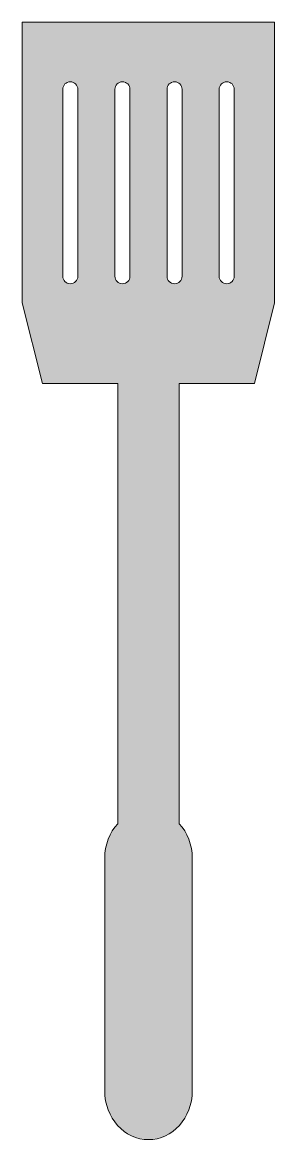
# Model space of a CAD drawing. Header units: inches. Extents: x 0 to 23, y 0 to 100.
import ezdxf

# ---------------------------------------------------------------- set-up
doc = ezdxf.new("R2010")
doc.units = ezdxf.units.IN
doc.header["$MEASUREMENT"] = 0
doc.layers.add('Layer 1', color=7, linetype='Continuous')

msp = doc.modelspace()

# ---------------------------------------------------------------- hatches: boundary and pattern name
at = {"layer": 'Layer 1', "true_color": 0x3b2314}
h = msp.add_hatch(color=19, dxfattribs=at)
h.dxf.hatch_style = 2
edge = h.paths.add_edge_path()
edge.add_spline(control_points=[(8.54, 67.68), (8.54, 67.68), (8.54, 28.28), (8.54, 28.28), (7.83, 27.49), (7.38, 26.4), (7.38, 25.19), (7.38, 25.19), (7.38, 4.36), (7.38, 4.36), (7.38, 1.95), (9.14, 0), (11.3, 0), (13.46, 0), (15.22, 1.95), (15.22, 4.36), (15.22, 4.36), (15.22, 25.19), (15.22, 25.19), (15.22, 26.4), (14.78, 27.49), (14.06, 28.28), (14.06, 28.28), (14.06, 67.68), (14.06, 67.68), (14.06, 67.68), (20.79, 67.68), (20.79, 67.68), (20.79, 67.68), (22.6, 74.91), (22.6, 74.91), (22.6, 74.91), (22.6, 100.02), (22.6, 100.02), (22.6, 100.02), (0, 100.02), (0, 100.02), (0, 100.02), (0, 74.91), (0, 74.91), (0, 74.91), (1.81, 67.68), (1.81, 67.68), (1.81, 67.68), (8.54, 67.68), (8.54, 67.68)], knot_values=[0, 0, 0, 0, 1, 1, 1, 2, 2, 2, 3, 3, 3, 4, 4, 4, 5, 5, 5, 6, 6, 6, 7, 7, 7, 8, 8, 8, 9, 9, 9, 10, 10, 10, 11, 11, 11, 12, 12, 12, 13, 13, 13, 14, 14, 14, 15, 15, 15, 15], degree=3, periodic=1)
edge = h.paths.add_edge_path()
edge.add_spline(control_points=[(17.63, 94.02), (17.63, 94.39), (17.93, 94.7), (18.31, 94.7), (18.68, 94.7), (18.98, 94.39), (18.98, 94.02), (18.98, 94.02), (18.98, 77.29), (18.98, 77.29), (18.98, 76.92), (18.68, 76.61), (18.31, 76.61), (17.93, 76.61), (17.63, 76.92), (17.63, 77.29), (17.63, 77.29), (17.63, 94.02), (17.63, 94.02)], knot_values=[0, 0, 0, 0, 1, 1, 1, 2, 2, 2, 3, 3, 3, 4, 4, 4, 5, 5, 5, 6, 6, 6, 6], degree=3, periodic=1)
edge = h.paths.add_edge_path()
edge.add_spline(control_points=[(12.96, 94.02), (12.96, 94.39), (13.26, 94.7), (13.64, 94.7), (14.01, 94.7), (14.31, 94.39), (14.31, 94.02), (14.31, 94.02), (14.31, 77.29), (14.31, 77.29), (14.31, 76.92), (14.01, 76.61), (13.64, 76.61), (13.26, 76.61), (12.96, 76.92), (12.96, 77.29), (12.96, 77.29), (12.96, 94.02), (12.96, 94.02)], knot_values=[0, 0, 0, 0, 1, 1, 1, 2, 2, 2, 3, 3, 3, 4, 4, 4, 5, 5, 5, 6, 6, 6, 6], degree=3, periodic=1)
edge = h.paths.add_edge_path()
edge.add_spline(control_points=[(8.29, 94.02), (8.29, 94.39), (8.59, 94.7), (8.97, 94.7), (9.34, 94.7), (9.64, 94.39), (9.64, 94.02), (9.64, 94.02), (9.64, 77.29), (9.64, 77.29), (9.64, 76.92), (9.34, 76.61), (8.97, 76.61), (8.59, 76.61), (8.29, 76.92), (8.29, 77.29), (8.29, 77.29), (8.29, 94.02), (8.29, 94.02)], knot_values=[0, 0, 0, 0, 1, 1, 1, 2, 2, 2, 3, 3, 3, 4, 4, 4, 5, 5, 5, 6, 6, 6, 6], degree=3, periodic=1)
edge = h.paths.add_edge_path()
edge.add_spline(control_points=[(3.62, 94.02), (3.62, 94.39), (3.92, 94.7), (4.29, 94.7), (4.67, 94.7), (4.97, 94.39), (4.97, 94.02), (4.97, 94.02), (4.97, 77.29), (4.97, 77.29), (4.97, 76.92), (4.67, 76.61), (4.29, 76.61), (3.92, 76.61), (3.62, 76.92), (3.62, 77.29), (3.62, 77.29), (3.62, 94.02), (3.62, 94.02)], knot_values=[0, 0, 0, 0, 1, 1, 1, 2, 2, 2, 3, 3, 3, 4, 4, 4, 5, 5, 5, 6, 6, 6, 6], degree=3, periodic=1)

# ---------------------------------------------------------------- linework, layer by layer
at = {"layer": 'Layer 1', "lineweight": 0}
for points, knots in [([(8.54, 67.68), (8.54, 67.68), (8.54, 28.28), (8.54, 28.28), (7.83, 27.49), (7.38, 26.4), (7.38, 25.19), (7.38, 25.19), (7.38, 4.36), (7.38, 4.36), (7.38, 1.95), (9.14, 0), (11.3, 0), (13.46, 0), (15.22, 1.95), (15.22, 4.36), (15.22, 4.36), (15.22, 25.19), (15.22, 25.19), (15.22, 26.4), (14.78, 27.49), (14.06, 28.28), (14.06, 28.28), (14.06, 67.68), (14.06, 67.68), (14.06, 67.68), (20.79, 67.68), (20.79, 67.68), (20.79, 67.68), (22.6, 74.91), (22.6, 74.91), (22.6, 74.91), (22.6, 100.02), (22.6, 100.02), (22.6, 100.02), (0, 100.02), (0, 100.02), (0, 100.02), (0, 74.91), (0, 74.91), (0, 74.91), (1.81, 67.68), (1.81, 67.68), (1.81, 67.68), (8.54, 67.68), (8.54, 67.68)], [0, 0, 0, 0, 1, 1, 1, 2, 2, 2, 3, 3, 3, 4, 4, 4, 5, 5, 5, 6, 6, 6, 7, 7, 7, 8, 8, 8, 9, 9, 9, 10, 10, 10, 11, 11, 11, 12, 12, 12, 13, 13, 13, 14, 14, 14, 15, 15, 15, 15]), ([(3.62, 94.02), (3.62, 94.39), (3.92, 94.7), (4.29, 94.7), (4.67, 94.7), (4.97, 94.39), (4.97, 94.02), (4.97, 94.02), (4.97, 77.29), (4.97, 77.29), (4.97, 76.92), (4.67, 76.61), (4.29, 76.61), (3.92, 76.61), (3.62, 76.92), (3.62, 77.29), (3.62, 77.29), (3.62, 94.02), (3.62, 94.02)], [0, 0, 0, 0, 1, 1, 1, 2, 2, 2, 3, 3, 3, 4, 4, 4, 5, 5, 5, 6, 6, 6, 6]), ([(8.29, 94.02), (8.29, 94.39), (8.59, 94.7), (8.97, 94.7), (9.34, 94.7), (9.64, 94.39), (9.64, 94.02), (9.64, 94.02), (9.64, 77.29), (9.64, 77.29), (9.64, 76.92), (9.34, 76.61), (8.97, 76.61), (8.59, 76.61), (8.29, 76.92), (8.29, 77.29), (8.29, 77.29), (8.29, 94.02), (8.29, 94.02)], [0, 0, 0, 0, 1, 1, 1, 2, 2, 2, 3, 3, 3, 4, 4, 4, 5, 5, 5, 6, 6, 6, 6]), ([(12.96, 94.02), (12.96, 94.39), (13.26, 94.7), (13.64, 94.7), (14.01, 94.7), (14.31, 94.39), (14.31, 94.02), (14.31, 94.02), (14.31, 77.29), (14.31, 77.29), (14.31, 76.92), (14.01, 76.61), (13.64, 76.61), (13.26, 76.61), (12.96, 76.92), (12.96, 77.29), (12.96, 77.29), (12.96, 94.02), (12.96, 94.02)], [0, 0, 0, 0, 1, 1, 1, 2, 2, 2, 3, 3, 3, 4, 4, 4, 5, 5, 5, 6, 6, 6, 6]), ([(17.63, 94.02), (17.63, 94.39), (17.93, 94.7), (18.31, 94.7), (18.68, 94.7), (18.98, 94.39), (18.98, 94.02), (18.98, 94.02), (18.98, 77.29), (18.98, 77.29), (18.98, 76.92), (18.68, 76.61), (18.31, 76.61), (17.93, 76.61), (17.63, 76.92), (17.63, 77.29), (17.63, 77.29), (17.63, 94.02), (17.63, 94.02)], [0, 0, 0, 0, 1, 1, 1, 2, 2, 2, 3, 3, 3, 4, 4, 4, 5, 5, 5, 6, 6, 6, 6])]:
    msp.add_open_spline(points, degree=3, knots=knots, dxfattribs=at)

doc.saveas('drawing.dxf')
